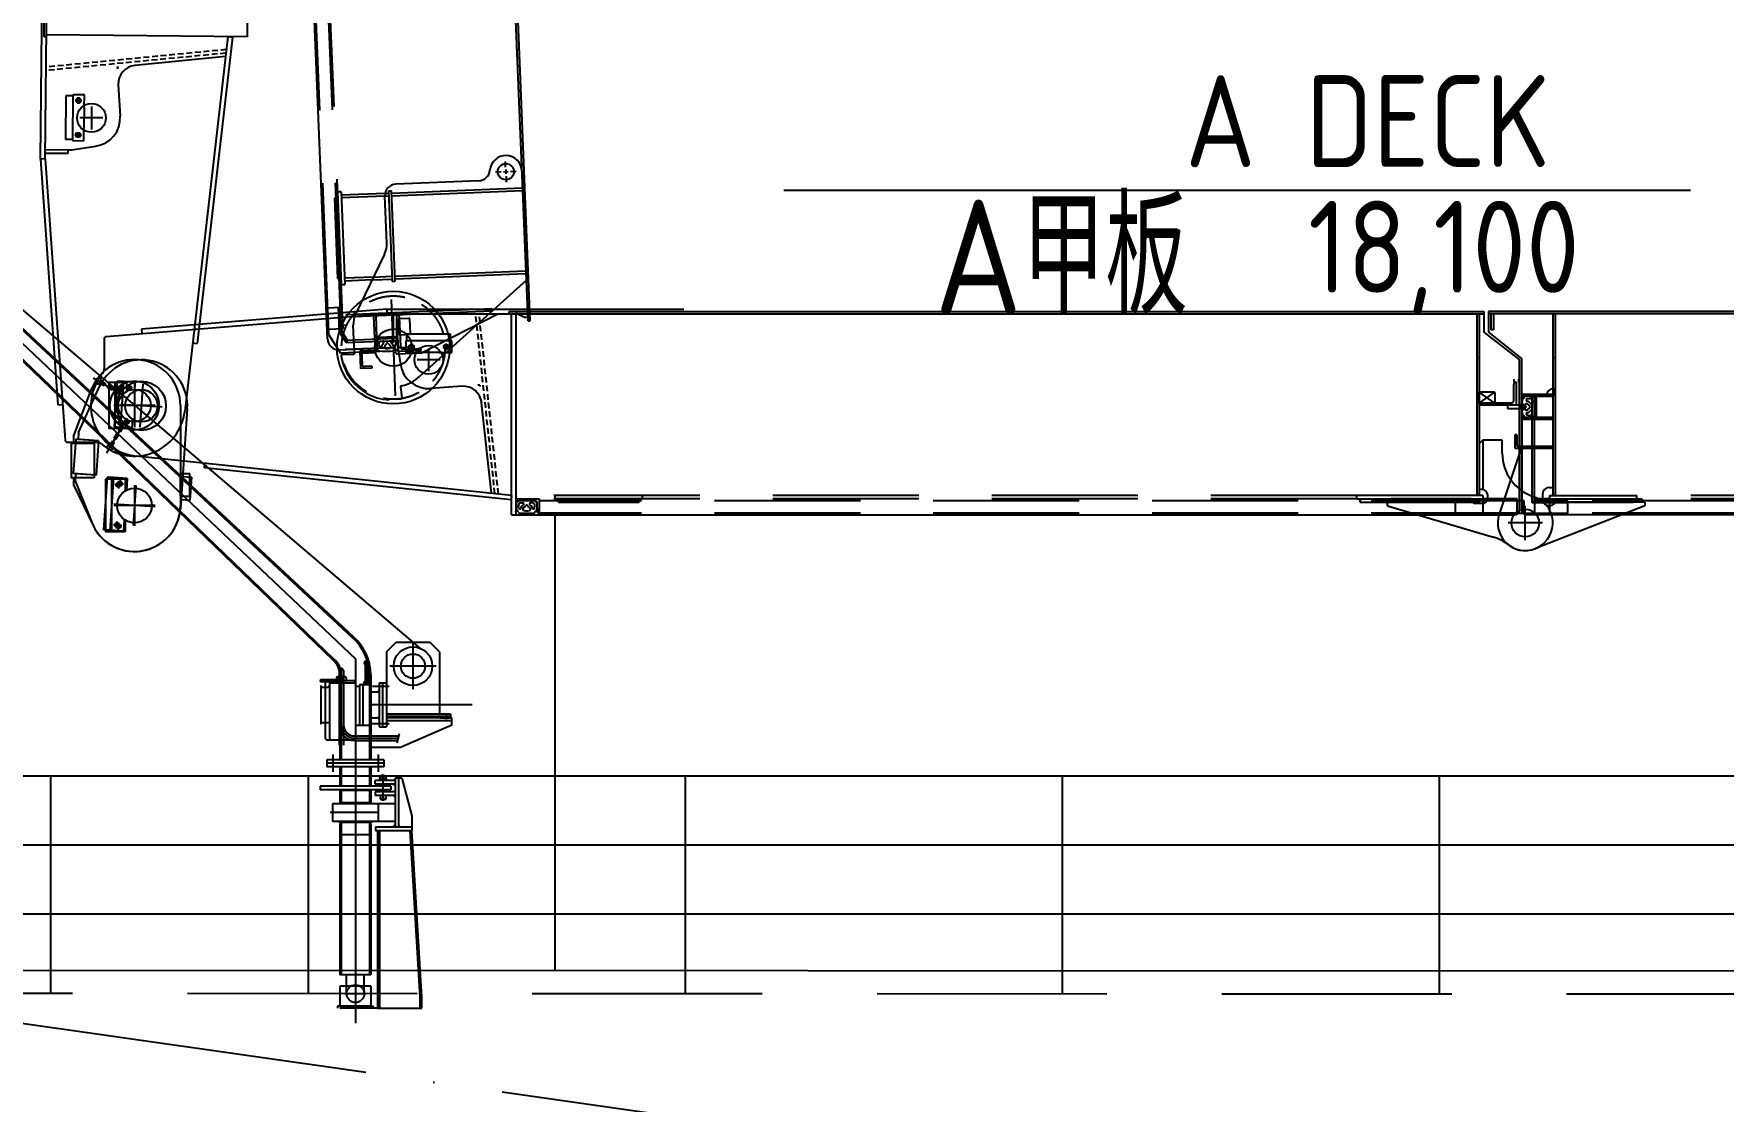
# Model space of a CAD drawing. Header units: millimetres. Extents: x -1838618 to -1600818, y -1770412 to -1553248.
# Drawn here: x -1799172 to -1791823, y -1648711 to -1644065 of the extents above; entities that cross this region are included whole.
import ezdxf

# ---------------------------------------------------------------- set-up
doc = ezdxf.new("R2010")
doc.units = ezdxf.units.MM
doc.header["$LTSCALE"] = 100
for name, pattern in [('$3$CENTER2', [28.575, 19.05, -3.175, 3.175, -3.175]), ('018SV$0$CENTER2', [28.575, 19.05, -3.175, 3.175, -3.175]), ('ACAD_ISO04W100', [30, 24, -3, 0, -3]), ('CENTER2', [28.575, 19.05, -3.175, 3.175, -3.175]), ('DASHED', [0.75, 0.5, -0.25]), ('DASHED2', [0.375, 0.25, -0.125]), ('P2-1 SIDE$0$DASHED2', [9.525, 6.35, -3.175]), ('P2-1 SIDE$0$PHANTOM', [63.5, 31.75, -6.35, 6.35, -6.35, 6.35, -6.35]), ('P2-2 SIDE$0$CENTER2', [28.575, 19.05, -3.175, 3.175, -3.175]), ('P2-2 SIDE$0$DASHED2', [9.525, 6.35, -3.175]), ('P2-2 SIDE$0$PHANTOM', [63.5, 31.75, -6.35, 6.35, -6.35, 6.35, -6.35]), ('P2-3 SIDE$0$DASHED2', [9.525, 6.35, -3.175]), ('P2-3 SIDE$0$PHANTOM', [63.5, 31.75, -6.35, 6.35, -6.35, 6.35, -6.35])]:
    doc.linetypes.add(name, pattern=pattern)
for name, color, linetype in [('$3$K1-CEN', 1, '$3$CENTER2'), ('018SV$0$K1-CEN', 1, '018SV$0$CENTER2'), ('312crane', 5, 'Continuous'), ('bt', 7, 'Continuous'), ('K1-CEN', 1, 'CENTER2'), ('K1-DASH', 2, 'DASHED2'), ('K1-DIM', 1, 'Continuous'), ('P2-1 SIDE$0$HATCH', 42, 'Continuous'), ('P2-1 SIDE$0$K1-COMP_L', 140, 'P2-1 SIDE$0$PHANTOM'), ('P2-1 SIDE$0$K1-DASH', 2, 'P2-1 SIDE$0$DASHED2'), ('P2-1 SIDE$0$K1-DIM', 1, 'Continuous'), ('P2-2 SIDE$0$HATCH', 42, 'Continuous'), ('P2-2 SIDE$0$K1-CEN', 1, 'P2-2 SIDE$0$CENTER2'), ('P2-2 SIDE$0$K1-COMP_L', 140, 'P2-2 SIDE$0$PHANTOM'), ('P2-2 SIDE$0$K1-DASH', 2, 'P2-2 SIDE$0$DASHED2'), ('P2-2 SIDE$0$K1-DIM', 1, 'Continuous'), ('P2-3 SIDE$0$K1-COMP_L', 140, 'P2-3 SIDE$0$PHANTOM'), ('P2-3 SIDE$0$K1-DASH', 2, 'P2-3 SIDE$0$DASHED2'), ('P2-3 SIDE$0$K1-DIM', 1, 'Continuous'), ('P2-3 SIDE$0$POSITION', 1, 'Continuous')]:
    doc.layers.add(name, color=color, linetype=linetype)
doc.styles.get("Standard").update_dxf_attribs({"font": 'gbenor.shx', "width": 0.9, "bigfont": 'gbcbig.shx'})

# ---------------------------------------------------------------- blocks, each defined once
blk = doc.blocks.new('23')
at = {"layer": '312crane', "color": 9}
for p, q in [((-2320.3, 3601.1), (-93.4, 1456.4)), ((-2273.1, 3656.6), (-13.9, 1550)), ((-2266.8, 3658.8), (-10.1, 1554.4)), ((-2244.3, 3665), (-2244.3, 3503.8)), ((282.3, 1503.4), (-2198.1, 3615.5)), ((-2163.7, 3584.4), (-2325, 3584.4)), ((-2321.4, 3594.5), (-97.2, 1452)), ((-2299.8, 3066.2), (-2300, 3584.4)), ((-2244.3, 3584.4), (0, 1457.6)), ((-2218, 3502.6), (-2169.8, 3560.3)), ((-2213.8, 3498.6), (-2165.5, 3556.4)), ((-2305.2, 3265), (-2305.2, 3225.2)), ((-2300, 3243.6), (-2300, -62.4)), ((-2294.5, 3263.9), (-2293.7, 3232.2)), ((-2321.4, 3187.6), (-2242.5, 3187.6)), ((-2305.2, 3225.2), (-2305.2, 3213.5)), ((135.4, 1487.9), (175.9, 1528.4)), ((135.4, 1487.9), (135.4, 1161.6)), ((325.2, 1528.4), (175.9, 1528.4)), ((250.6, 1526.4), (250.6, 1324.8)), ((365.8, 1487.9), (325.2, 1528.4)), ((365.8, 1487.9), (365.8, 1216.3)), ((-71, 1406.4), (-71, 1081.5)), ((-69.4, 1399.2), (-67.2, 1398.4)), ((-61.4, 1418.3), (-61.4, 1081.5)), ((-51.8, 1406.4), (-51.8, 1081.5)), ((0, 1457.6), (0, -62.4)), ((38.4, 1440), (61.4, 1440)), ((42.2, 1434.2), (42.2, 1345.9)), ((49.9, 1451.5), (49.9, 1428.5)), ((49.9, 1431.4), (49.9, 1345.9)), ((57.6, 1434.2), (57.6, 1345.9)), ((351.4, 1425.6), (149.8, 1425.6)), ((-152.3, 1359.4), (-70.1, 1359.4)), ((-151.4, 1367), (-70.1, 1367)), ((-150.7, 1342.1), (-150.7, 1173.1)), ((-150.7, 1334.4), (-120, 1334.4)), ((-131, 1359.4), (-131, 1334.4)), ((-131, 1334.4), (-131, 1111.1)), ((-112.3, 1355.5), (-112.3, 1111.8)), ((-112.3, 1353.6), (1, 1353.6)), ((-104.6, 1363.2), (-77, 1363.2)), ((-82.6, 1374.7), (-82.6, 1368)), ((-45.1, 1379.5), (-77.8, 1379.5)), ((-76.8, 1369.9), (-70.1, 1369.9)), ((-76.8, 1369.9), (-76.8, 1356.5)), ((-76.8, 1356.5), (-70.1, 1356.5)), ((-70.1, 1369.9), (-70.1, 1356.5)), ((-70.1, 1368), (-67.2, 1368)), ((-70.1, 1358.4), (-67.2, 1358.4)), ((-67.2, 1387.2), (-67.2, 1018.4)), ((-55.7, 1369), (-67.2, 1369)), ((-67.2, 1369), (-67.2, 1357.4)), ((-55.7, 1357.4), (-67.2, 1357.4)), ((-61.4, 1387.2), (-61.4, 1353.6)), ((-61.4, 1337.5), (-61.4, 1018.4)), ((-55.7, 1369), (-55.7, 1357.4)), ((-45.8, 1363.2), (-6.7, 1363.2)), ((-40.3, 1374.7), (-40.3, 1368)), ((1, 1355.5), (1, 1111.8)), ((1, 1338.2), (18.2, 1338.2)), ((18.2, 1342.1), (18.2, 1169.3)), ((22.1, 1345.9), (61.4, 1345.9)), ((32.6, 1345.9), (32.6, 1169.3)), ((37.4, 1357.4), (37.4, 1345.9)), ((37.4, 1357.4), (62.4, 1357.4)), ((42.2, 1361.3), (57.6, 1361.3)), ((43.2, 1361.3), (43.2, 1357.4)), ((56.6, 1361.3), (56.6, 1357.4)), ((61.4, 1387.2), (61.4, 1018.4)), ((62.4, 1357.4), (62.4, 1345.9)), ((64.3, 1343), (64.3, 1323.4)), ((67.2, 1387.2), (67.2, 1018.4)), ((74.3, 1339.2), (146.9, 1339.2)), ((103.7, 1353.6), (135.4, 1353.6)), ((103.7, 1353.6), (103.7, 1161.6)), ((118.1, 1353.6), (118.1, 1161.6)), ((135.4, 1353.6), (135.4, 1161.6)), ((365.8, 1324.8), (365.8, 1216.3)), ((508.3, 1257.6), (66.7, 1257.6)), ((73.9, 1313.8), (94.1, 1313.8)), ((-150.7, 1180.8), (-112.3, 1180.8)), ((-131.9, 1180.8), (-131.9, 1115.6)), ((64.3, 1172.2), (64.3, 1191.8)), ((69.9, 1176), (146.9, 1176)), ((73.9, 1201.4), (94.1, 1201.4)), ((300.5, 1216.3), (135.4, 1216.3)), ((413.8, 1206.7), (135.4, 1206.7)), ((420, 1201), (135.4, 1201)), ((180.5, 1201), (135.4, 1201)), ((420, 1187.5), (135.4, 1187.5)), ((404.2, 1216.3), (250.6, 1216.3)), ((370.6, 1201), (404.2, 1201)), ((413.8, 1216.3), (371.5, 1216.3)), ((413.8, 1206.7), (371.5, 1206.7)), ((420, 1201), (371.5, 1201)), ((371.5, 1201), (409, 1201)), ((394.6, 1221.2), (394.6, 1195.3)), ((413.8, 1206.7), (409, 1201)), ((409, 1206.7), (409, 1201)), ((413.8, 1216.3), (413.8, 1206.7)), ((420, 1168.3), (420, 1201)), ((-6.7, 1104.1), (-120.4, 1104.1)), ((-3.8, 1102.5), (182.5, 1102.5)), ((1, 1169.3), (61.4, 1169.3)), ((1, 1121.7), (187.6, 1121.7)), ((1, 1112.1), (185.1, 1112.1)), ((103.7, 1161.6), (135.4, 1161.6)), ((189.9, 1130.5), (179.9, 1092.4)), ((420, 1168.3), (196.3, 1072.3)), ((-98.6, 1040.8), (-98.6, 965.3)), ((196.3, 1072.3), (67.2, 1072.3)), ((98.6, 1040.8), (98.6, 965.3)), ((123.6, 1018.4), (-123.6, 1018.4)), ((-123.6, 1018.4), (-123.6, 1003)), ((-123.6, 1003), (-123.6, 987.7)), ((123.6, 1003), (-123.6, 1003)), ((123.6, 987.7), (-123.6, 987.7)), ((-67.2, 987.7), (-67.2, 903)), ((-61.4, 987.7), (-61.4, 903)), ((61.4, 987.7), (61.4, 903)), ((67.2, 987.7), (67.2, 903)), ((123.6, 1018.4), (123.6, 1003)), ((123.6, 1003), (123.6, 987.7)), ((-153.6, 903), (-153.6, 887.7)), ((153.6, 903), (-153.6, 903)), ((153.6, 887.7), (-153.6, 887.7)), ((-67.2, 887.7), (-67.2, 836.1)), ((-61.4, 887.7), (-61.4, 831.4)), ((61.4, 884.1), (-61.4, 884.1)), ((61.4, 887.7), (61.4, 831.4)), ((67.2, 887.7), (67.2, 836.1)), ((86.4, 912.6), (86.4, 928)), ((172.8, 928), (86.4, 928)), ((172.8, 912.6), (86.4, 912.6)), ((105.6, 936.6), (105.6, 928)), ((134.4, 936.6), (105.6, 936.6)), ((108, 912.6), (108, 903)), ((108, 887.7), (108, 878.1)), ((120, 951.6), (120, 839.7)), ((120, 946.1), (120, 936.8)), ((132, 912.6), (132, 903)), ((132, 887.7), (132, 878.1)), ((134.4, 936.6), (134.4, 928)), ((153.6, 903), (153.6, 887.7)), ((165.6, 928), (172.8, 934.8)), ((172.8, 906.2), (165.8, 912.6)), ((172.8, 884.5), (165.8, 878.1)), ((202.5, 937.6), (172.8, 937.6)), ((188.1, 937.6), (172.8, 937.6)), ((172.8, 937.6), (172.8, 725.7)), ((188.1, 937.6), (188.1, 725.7)), ((202.5, 937.6), (245.7, 773.7)), ((172.8, 826.6), (-99.8, 826.6)), ((-99.8, 826.6), (-99.8, 749.8)), ((-71, 831.4), (-71, 826.6)), ((71, 831.4), (-71, 831.4)), ((-61.4, 836.1), (-67.2, 836.1)), ((67.2, 836.1), (61.4, 836.1)), ((71, 831.4), (71, 826.6)), ((86.4, 878.1), (86.4, 862.7)), ((172.8, 878.1), (86.4, 878.1)), ((172.8, 862.7), (86.4, 862.7)), ((99.8, 826.6), (99.8, 749.8)), ((108, 862.7), (108, 848.3)), ((108, 848.3), (112.8, 843.5)), ((132, 848.3), (108, 848.3)), ((127.2, 843.5), (112.8, 843.5)), ((132, 848.3), (127.2, 843.5)), ((132, 862.7), (132, 848.3)), ((165.6, 862.7), (172.8, 855.9)), ((103.7, 788.2), (-109.6, 788.2)), ((172.8, 749.8), (-99.8, 749.8)), ((-71, 749.8), (-71, 744.9)), ((71, 744.9), (-71, 744.9)), ((-61.4, 740.1), (-67.2, 740.1)), ((-67.2, 740.1), (-67.2, 81.6)), ((-61.4, 744.9), (-61.4, 81.6)), ((61.4, 744.9), (61.4, 81.6)), ((67.2, 740.1), (61.4, 740.1)), ((67.2, 740.1), (67.2, 81.6)), ((71, 749.8), (71, 744.9)), ((172.8, 735.5), (166.3, 725.7)), ((188.1, 735.2), (194.8, 725.7)), ((245.7, 773.7), (245.7, 710.3)), ((61.4, 692.1), (-61.4, 692.1)), ((87.3, 725.7), (87.3, 710.3)), ((87.3, 725.7), (245.7, 725.7)), ((87.3, 710.3), (245.7, 710.3)), ((96.9, 710.3), (96.9, -62.4)), ((104.6, 710.3), (104.6, -62.4)), ((281.3, -14.6), (238.1, 709.9)), ((288.9, -14.4), (245.7, 710.3)), ((-2299.7, 243.8), (-2300, -82.8)), ((-2305.2, 104), (-2305.2, 64.2)), ((-2294.4, 102.9), (-2293.6, 71.3)), ((67.2, 81.6), (-67.2, 81.6)), ((-38.4, 33.6), (-38.4, 81.6)), ((38.4, 33.6), (38.4, 81.6)), ((-2320, 26.7), (-2374.6, 26.7)), ((-2321.3, 26.7), (-2242.4, 26.7)), ((-2305.7, -40.2), (-2305.7, 12.6)), ((-2305.2, 64.2), (-2305.2, 52.5)), ((-2293.8, 12.6), (-2293.8, -40.2)), ((67.2, 33.6), (-67.2, 33.6)), ((-67.2, 33.6), (-67.2, -54.4)), ((46.1, 0), (-46.1, 0)), ((-38.4, 0), (-38.4, 33.6)), ((0, 46.1), (0, -46.1)), ((38.4, 0), (38.4, 33.6)), ((67.2, 33.6), (67.2, -54.4)), ((-2331, -54.9), (-2268.5, -54.9)), ((-2331, -54.9), (-2331, -62.4)), ((-2331, -62.4), (-2268.5, -62.4)), ((-2320.4, -43), (-2320.4, -54.9)), ((-2308.5, -43), (-2308.5, -54.9)), ((-2291, -43), (-2291, -54.9)), ((-2279.1, -43), (-2279.1, -54.9)), ((-2268.5, -54.9), (-2268.5, -62.4)), ((-67.2, -54.4), (-77.2, -54.4)), ((-77.2, -54.4), (-77.2, -62.4)), ((67.2, -54.4), (-67.2, -54.4)), ((67.2, -62.4), (-67.2, -62.4)), ((0, -62.4), (0, -127.5)), ((0, -62.4), (0, -127.5)), ((67.2, -54.4), (77.2, -54.4)), ((96.9, -62.4), (67.2, -62.4)), ((77.2, -54.4), (77.2, -62.4)), ((96.9, -62.4), (288.9, -62.4)), ((281.3, -62.4), (281.3, -14.6)), ((288.9, -62.4), (288.9, -14.4))]:
    blk.add_line(p, q, dxfattribs=at)
for points in [[(-2341.5, 3397.2), (-2258.8, 3397.2), (-2258.8, 3334), (-2341.5, 3334)], [(-2332.7, 3388.5), (-2265.9, 3388.5), (-2265.9, 3341), (-2332.7, 3341)], [(-2308.9, 3290), (-2290.3, 3290), (-2290.3, 3280.7), (-2308.9, 3280.7)], [(-2308.5, 3266), (-2293.4, 3266), (-2293.4, 3256.4), (-2308.5, 3256.4)], [(-2307.9, 3271.1), (-2292.7, 3271.1), (-2292.7, 3265.3), (-2307.9, 3265.3)], [(-2305.6, 3280), (-2294, 3280), (-2294, 3275.1), (-2305.6, 3275.1)], [(-2305.6, 3274.7), (-2294.5, 3274.7), (-2294.5, 3271.1), (-2305.6, 3271.1)], [(-2341.4, 236.3), (-2258.7, 236.3), (-2258.7, 173.1), (-2341.4, 173.1)], [(-2332.6, 227.5), (-2265.8, 227.5), (-2265.8, 180.1), (-2332.6, 180.1)], [(-2308.8, 129.1), (-2290.2, 129.1), (-2290.2, 119.8), (-2308.8, 119.8)], [(-2308.4, 105.1), (-2293.3, 105.1), (-2293.3, 95.4), (-2308.4, 95.4)], [(-2307.8, 110.2), (-2292.6, 110.2), (-2292.6, 104.4), (-2307.8, 104.4)], [(-2305.6, 119.1), (-2293.9, 119.1), (-2293.9, 114.2), (-2305.6, 114.2)], [(-2305.6, 113.7), (-2294.4, 113.7), (-2294.4, 110.2), (-2305.6, 110.2)]]:
    blk.add_lwpolyline(points, close=True, dxfattribs=at)
for centre, radius in [((-2244.3, 3584.4), 55.7), ((-2244.3, 3584.4), 12), ((250.6, 1425.6), 84), ((250.6, 1425.6), 52.8), ((49.9, 1440), 9.6), ((49.9, 1440), 8.64), ((0, 0), 38.4)]:
    blk.add_circle(centre, radius, dxfattribs=at)
for centre, radius, start, end in [((-2244.3, 3584.4), 77.8, 106.78001, 172.51465), ((-2244.3, 3584.4), 67.2, 352.61716, 101.37978), ((-2244.3, 3584.4), 67.2, 179.49383, 272.64979), ((-2300.1, 3187.6), 40, 153.5559, 0), ((-2299.7, 3187.6), 19.6, 180, 269.77358), ((-2299, 3213.5), 6.25, 180, 268.36972), ((-2300.1, 3187.6), 20, 270.81278, 0), ((-2299.7, 3187.6), 19.6, 0, 88.36972), ((-2287.5, 3232.4), 6.25, 181.36585, 254.14554), ((-2300.3, 3187.1), 40.8, 0.69558, 74.14554), ((-152.2, 1387.2), 213.6, 0, 49.64733), ((-152.2, 1387.2), 219.4, 0, 49.64733), ((-152.2, 1387.2), 85, 0, 49.64733), ((-152.2, 1387.2), 90.8, 0, 49.64733), ((-61.4, 1406.4), 9.6, 0, 180), ((-150.2, 1360.8), 2.64, 111.99454, 213.8913), ((-154.4, 1362.1), 3.45, 305.56359, 19.35463), ((-149.9, 1365.2), 2.34, 129.57427, 236.74377), ((-120, 1342.1), 7.68, 270, 0), ((-104.6, 1355.5), 7.68, 90, 180), ((-87.4, 1368), 4.8, 270, 0), ((-77.8, 1374.7), 4.8, 90, 180), ((-61.4, 1363.2), 11.5, 17.10464, 144.31467), ((-45.8, 1368), 4.8, 197.10464, 270), ((-45.1, 1374.7), 4.8, 0, 90), ((-35.5, 1368), 4.8, 180, 270), ((-6.7, 1355.5), 7.68, 0, 90), ((22.1, 1342.1), 3.84, 90, 180), ((61.4, 1343), 2.88, 0, 90), ((73.9, 1323.4), 9.6, 180, 270), ((94.1, 1323.4), 9.6, 270, 0), ((73.9, 1191.8), 9.6, 90, 180), ((94.1, 1191.8), 9.6, 0, 90), ((-120.4, 1115.6), 11.5, 180, 270), ((-104.6, 1111.8), 7.68, 180, 270), ((-3.8, 1169.7), 67.2, 180, 270), ((-3.8, 1169.7), 57.6, 180, 270), ((-3.8, 1169.7), 48, 180, 270), ((-6.7, 1111.8), 7.68, 270, 0), ((61.4, 1172.2), 2.88, 270, 0), ((120, 936.6), 14.4, 0, 180), ((-2300, 26.7), 40, 153.5559, 0), ((-2300, 26.7), 20, 180, 182.7663), ((-2299.7, 26.7), 19.6, 180, 269.77358), ((-2299.7, 12.6), 5.94, 359.91531, 180), ((-2298.9, 52.5), 6.25, 180, 268.36972), ((-2300, 26.7), 20, 270.81278, 0), ((-2299.7, 26.7), 19.6, 0, 88.36972), ((-2287.4, 71.4), 6.25, 181.36585, 254.14554), ((-2300.3, 26.2), 40.8, 0.69558, 74.14554), ((-2299.8, -43), 20.6, 106.69469, 180), ((-2299.8, -43), 8.75, 132.70828, 180), ((-2299.8, -40.2), 5.94, 179.91531, 0), ((-2299.8, -43), 20.6, 0, 73.23269), ((-2299.8, -43), 8.75, 0, 47.24409)]:
    blk.add_arc(centre, radius, start, end, dxfattribs=at)
for points in [[(-2320.6, 3187.1), (-2315.3, 3181.8), (-2330, 3209.2), (-2335.2, 3204)], [(-2320.5, 26.2), (-2315.3, 20.9), (-2329.9, 48.3), (-2335.2, 43)]]:
    blk.add_open_spline(points, degree=3, dxfattribs=at)
blk = doc.blocks.new('A$C76446EFD')
at = {"layer": '$3$K1-CEN', "color": 136}
for p, q in [((-6980, 1976), (-6980, 2126)), ((-6980, 1976), (-6980, 2126)), ((-6905, 2051), (-7055, 2051)), ((-6905, 2051), (-7055, 2051))]:
    blk.add_line(p, q, dxfattribs=at)
at = {"color": 136}
for p, q in [((-11318.2, 2930.2), (-11555.9, 8773.4)), ((-11308.2, 2930.6), (-11545.9, 8773.8)), ((-12538.6, 4167.1), (-12493.9, 8531.9)), ((-12190.8, 2852.7), (-12423.5, 8572.9)), ((-13423.6, 4166.1), (-13380.3, 8405.9)), ((-13439, 3634.7), (-13425.9, 4926.2)), ((-13419, 3636.1), (-13405.4, 4966)), ((-13413.6, 4166), (-13423.6, 4166.1)), ((-12538.6, 4167.1), (-13413.5, 4176)), ((-12623.6, 4168), (-12811.5, 2536.6)), ((-12603.7, 4165.7), (-12757.3, 2832.1)), ((-12623.6, 4168), (-12603.7, 4165.7)), ((-12633.6, 4080.6), (-13028.3, 4042.3)), ((-13104.9, 4034.9), (-13098.7, 4035.5)), ((-13104.9, 4034.9), (-13104.5, 4026.8)), ((-13100.4, 3958), (-13092.4, 3821.3)), ((-13418.6, 3676.1), (-13318.6, 3675)), ((-13318.8, 3660), (-13318.6, 3675)), ((-13318.6, 3675), (-13303.6, 3674.9)), ((-13303.6, 3674.9), (-13198.9, 3690.4)), ((-13419, 3636.1), (-13439, 3634.7)), ((-13439, 3634.7), (-13363.1, 2565.5)), ((-13419, 3636.1), (-13332.3, 2411.9)), ((-13418.8, 3661.1), (-13318.8, 3660)), ((-11532.2, 3540), (-11892.9, 3525.3)), ((-11344.7, 3582.7), (-11325.4, 3108.1)), ((-12145.6, 3465), (-12160.6, 3464.4)), ((-12160.6, 3464.4), (-12146.4, 3114.7)), ((-12131.7, 3492.6), (-12146.7, 3492)), ((-12146.7, 3492), (-12130.3, 3088.3)), ((-12131.7, 3492.6), (-12115.3, 3088.9)), ((-11941.3, 3485.3), (-12131.1, 3477.6)), ((-11940.8, 3473.3), (-12130.6, 3465.6)), ((-11932.5, 3268.5), (-11940.8, 3473.3)), ((-11942.3, 3221), (-12068.3, 2959.8)), ((-12131.4, 3115.3), (-12146.4, 3114.7)), ((-12130.3, 3088.3), (-12115.3, 3088.9)), ((-11990.5, 3121), (-12116.4, 3115.9)), ((-11996.4, 3108.8), (-12115.9, 3103.9)), ((-11325.4, 3108.1), (-11790, 2688.2)), ((-11930, 2961), (-13153.2, 2861.7)), ((-11931.6, 2980.9), (-13000, 2894.1)), ((-11931.6, 2980.9), (-10640, 2981)), ((-11930, 2961), (-11931.6, 2980.9)), ((-11930, 2961), (-10600, 2961)), ((-11905, 2961), (-11905, 2861)), ((-11890, 2961), (-11890, 2861)), ((-11880.1, 2940.4), (-11836.1, 2942.2)), ((-11449.5, 2959.9), (-11777.9, 2791.4)), ((-11449.5, 2959.9), (-11369.6, 2963.1)), ((-11400, 2971), (-7160, 2971)), ((-11400, 2961), (-11400, 2971)), ((-11390, 2086), (-11390, 2961)), ((-11370, 2961), (-7160, 2961)), ((-11370, 2086), (-11370, 2961)), ((-11333.8, 2944.6), (-11369.6, 2963.1)), ((-11318.8, 2945.2), (-11333.8, 2944.6)), ((-7160, 2971), (-7160, 2961)), ((-7160, 2961), (-7160, 2881)), ((-1292, 2971), (-7140, 2971)), ((-7140, 2971), (-7140, 2961)), ((-1292, 2961), (-7140, 2961)), ((-7140, 2961), (-7140, 2881)), ((-13000, 2894.1), (-12998.4, 2874.3)), ((-12073.2, 2791.4), (-12078.1, 2912.3)), ((-11880.4, 2873.3), (-11883, 2937.3)), ((-11877.2, 2870.4), (-11833.3, 2872.2)), ((-11833, 2939.3), (-11830.4, 2875.3)), ((-11318.2, 2930.2), (-11308.2, 2930.6)), ((-7160, 2881), (-7005, 2761)), ((-7140, 2881), (-6995, 2766)), ((-13162.4, 2851.7), (-13161.3, 2722.3)), ((-12777.2, 2834.5), (-12757.3, 2832.1)), ((-12138.8, 2804.7), (-11899, 2814.5)), ((-11905, 2861), (-11890, 2861)), ((-11893.1, 2791.7), (-11893.8, 2809.7)), ((-11890, 2861), (-11890, 2846)), ((-11890, 2846), (-11873.5, 2741.5)), ((-12126.4, 2784.2), (-12078, 2786.2)), ((-11887.9, 2786.9), (-11777.9, 2791.4)), ((-7190, 2771), (-7190, 2171)), ((-7180, 2771), (-7190, 2771)), ((-7180, 2771), (-7180, 2171)), ((-7005, 2106), (-7005, 2761)), ((-6995, 2106), (-6995, 2766)), ((-6860, 2771), (-6860, 2171)), ((-6860, 2771), (-6850, 2771)), ((-6850, 2771), (-6850, 2171)), ((-13141.8, 2662), (-13141.8, 2462)), ((-13115, 2662), (-13141.8, 2662)), ((-13104.7, 2668.5), (-13118.5, 2469)), ((-13115, 2662), (-13115, 2462)), ((-13065.4, 2662), (-13115, 2662)), ((-13077.9, 2666.6), (-13104.7, 2668.5)), ((-13077.9, 2666.6), (-13091.7, 2467.1)), ((-13028.4, 2663.2), (-13077.9, 2666.6)), ((-13065, 2662), (-13065, 2623.2)), ((-13028, 2663.2), (-13030.7, 2624.5)), ((-11604.8, 2645.7), (-11741.4, 2636.3)), ((-11528, 2651), (-11536.1, 2650.4)), ((-11528, 2651), (-11527.3, 2644.8)), ((-13295, 2427), (-13217, 2632.9)), ((-13273.7, 2444.6), (-13181.7, 2644.6)), ((-11872.2, 2590.4), (-11922.6, 2588.4)), ((-11872.2, 2643), (-11867.4, 2595.9)), ((-11477.5, 2180.2), (-11519.8, 2574.4)), ((-7183, 2618), (-7183, 2574)), ((-7116, 2621), (-7180, 2621)), ((-7113, 2618), (-7113, 2574)), ((-6887, 2606), (-6857, 2606)), ((-6857, 2636), (-6857, 2606)), ((-13363.1, 2565.5), (-13343.2, 2566.8)), ((-13065, 2500.8), (-13065, 2462)), ((-13039.1, 2502.4), (-13041.8, 2463.7)), ((-12800.5, 2547.2), (-12830.5, 2113.2)), ((-12830, 2562), (-12830, 2127)), ((-7116, 2571), (-7180, 2571)), ((-13295, 2427), (-13295, 2397)), ((-13273.7, 2444.6), (-13275.7, 2414.7)), ((-13115, 2462), (-13141.8, 2462)), ((-13091.7, 2467.1), (-13118.5, 2469)), ((-13065.4, 2462), (-13115, 2462)), ((-13042.2, 2463.7), (-13091.7, 2467.1)), ((-13322.3, 2402.6), (-13192.9, 2402.4)), ((-13305, 2397), (-13305, 2247)), ((-13205, 2397), (-13305, 2397)), ((-13285.7, 2415.4), (-13296.1, 2265.7)), ((-13205, 2397), (-13295, 2397)), ((-13186, 2408.5), (-13285.7, 2415.4)), ((-13186, 2408.5), (-13275.7, 2414.7)), ((-13205, 2397), (-13205, 2247)), ((-13186, 2408.5), (-13196.3, 2258.8)), ((-7165, 2411), (-7180, 2396)), ((-7180, 2396), (-7180, 2196)), ((-7080, 2411), (-7165, 2411)), ((-7165, 2411), (-7165, 2196)), ((-6998, 2376), (-7093.8, 2089)), ((-7080, 2355), (-7080, 2411)), ((-6998.7, 2384), (-6860, 2384)), ((-6860, 2376), (-6998, 2376)), ((-6860, 2376), (-6860, 2206)), ((-11390, 2171), (-13023.2, 2342.2)), ((-12725, 2311), (-12727.1, 2291.1)), ((-11392.1, 2151.1), (-12727.1, 2291.1)), ((-13205, 2247), (-13305, 2247)), ((-13196.3, 2258.8), (-13296.1, 2265.7)), ((-13295, 2247), (-13295, 2217)), ((-13205, 2247), (-13295, 2247)), ((-13295, 2217), (-13210.3, 2040.5)), ((-13286.1, 2265), (-13288.2, 2235.1)), ((-13288.2, 2235.1), (-13215.9, 2053.2)), ((-13196.3, 2258.8), (-13286.1, 2265)), ((-13148.6, 2250.5), (-13164.5, 2021.1)), ((-13130, 2242), (-13156.8, 2242)), ((-13156.8, 2242), (-13156.8, 2012)), ((-13121.8, 2248.7), (-13148.6, 2250.5)), ((-13121.8, 2248.7), (-13137.7, 2019.2)), ((-13121.8, 2248.7), (-13137.7, 2019.2)), ((-13070, 2242), (-13130, 2242)), ((-13130, 2242), (-13130, 2012)), ((-13130, 2242), (-13130, 2012)), ((-13062, 2244.5), (-13121.8, 2248.7)), ((-13070, 2242), (-13070, 2191.1)), ((-13062, 2244.5), (-13065.5, 2193.7)), ((-12830, 2267), (-12790, 2267)), ((-12830, 2167), (-12830, 2267)), ((-12827.7, 2153.1), (-12820.8, 2252.9)), ((-12820.8, 2252.9), (-12780.9, 2250.2)), ((-12790, 2167), (-12790, 2267)), ((-12787.8, 2150.4), (-12780.9, 2250.2)), ((-6875, 2206), (-6860, 2206)), ((-12830, 2167), (-12790, 2167)), ((-12827.7, 2153.1), (-12787.8, 2150.4)), ((-11390, 2171), (-11392.1, 2151.1)), ((-11370, 2156), (-11270, 2156)), ((-11289, 2148), (-11359.4, 2148)), ((-11278, 2103.6), (-11278, 2137)), ((-11270, 2156), (-11270, 2093)), ((-10820, 2171), (-11200, 2171)), ((-11200, 2156), (-11200, 2171)), ((-11200, 2156), (-10820, 2156)), ((-11185, 2141), (-11185, 2156)), ((-11185, 2156), (-11185, 2141)), ((-11185, 2141), (-10835, 2141)), ((-10835, 2141), (-10835, 2156)), ((-10835, 2156), (-10835, 2141)), ((-10820, 2156), (-10820, 2171)), ((-7165, 2171), (-7713, 2171)), ((-7713, 2156), (-7713, 2171)), ((-7713, 2156), (-7165, 2156)), ((-7698, 2141), (-7698, 2156)), ((-7698, 2156), (-7698, 2141)), ((-7698, 2141), (-7180, 2141)), ((-7580, 2141), (-7565, 2156)), ((-7580, 2126), (-7580, 2141)), ((-7580, 2141), (-7208.2, 2141)), ((-7215, 2156), (-7565, 2156)), ((-7165, 2136), (-7195, 2136)), ((-7165, 2196), (-7180, 2196)), ((-7180, 2156), (-7180, 2141)), ((-7165, 2171), (-7165, 2156)), ((-7165, 2156), (-7165, 2086)), ((-7145, 2176), (-7145, 2156)), ((-6875, 2156), (-6940, 2156)), ((-6940, 2156), (-6940, 2093)), ((-6905, 2176), (-6905, 2156)), ((-6875, 2171), (-6875, 2156)), ((-6875, 2171), (-6495, 2171)), ((-6875, 2168), (-6875, 2156)), ((-6875, 2156), (-6495, 2156)), ((-6875, 2156), (-6875, 2086)), ((-6860, 2156), (-6860, 2141)), ((-6860, 2141), (-6510, 2141)), ((-6460, 2141), (-6849, 2141)), ((-6845, 2156), (-6475, 2156)), ((-6510, 2156), (-6510, 2141)), ((-6495, 2156), (-6495, 2171)), ((-6460, 2141), (-6475, 2156)), ((-6460, 2141), (-6460, 2126)), ((-13074.3, 2065.9), (-13077.8, 2015.1)), ((-13070, 2063), (-13070, 2012)), ((-11390, 2086), (-7025, 2086)), ((-7580, 2126), (-7118.5, 1989.3)), ((-1250, 2086), (-6975, 2086)), ((-6460, 2126), (-6936.2, 1939.3)), ((-13137.7, 2019.2), (-13164.5, 2021.1)), ((-13130, 2012), (-13156.8, 2012)), ((-13077.8, 2015.1), (-13137.7, 2019.2)), ((-13070, 2012), (-13130, 2012))]:
    blk.add_line(p, q, dxfattribs=at)
for centre, radius in [((-13217.2, 3814), 62.5), ((-11414.7, 3579.8), 35), ((-11414.7, 3579.8), 35), ((-11904, 2814.3), 245), ((-11904, 2814.3), 81), ((-11750, 2761), 62.5), ((-13030, 2562), 107), ((-13000, 2561), 107), ((-13089.9, 2637), 10), ((-13054.5, 2639.9), 10), ((-13030, 2562), 70.5), ((-13000, 2561), 70.5), ((-13065, 2490.3), 10), ((-13090, 2487), 10), ((-13100, 2217), 10), ((-13093.6, 2221.6), 10), ((-13030, 2127), 75.5), ((-13030, 2127), 75.5), ((-6980, 2051), 60), ((-6980, 2051), 60), ((-13106, 2042.1), 10), ((-13100, 2037), 10)]:
    blk.add_circle(centre, radius, dxfattribs=at)
for centre, radius, start, end in [((-13020.6, 3962.7), 80, 95.54095, 183.35592), ((-13217.2, 3814), 125, 278.40319, 3.35592), ((-11414.7, 3579.8), 70, 2.3296, 175.14885), ((-11534.3, 3590), 50, 272.3296, 355.14885), ((-11890.8, 3475.4), 50, 92.3296, 182.3296), ((-12032.4, 3264.5), 100, 334.25712, 2.3296), ((-11978.2, 2916.4), 100, 154.25712, 182.3296), ((-11880, 2937.4), 3, 92.3296, 182.3296), ((-11836, 2939.2), 3, 2.3296, 92.3296), ((-11877.4, 2873.4), 3, 182.3296, 272.3296), ((-11833.4, 2875.2), 3, 272.3296, 2.3296), ((-13152.4, 2851.7), 10, 94.64046, 180.51562), ((-12140.8, 2854.7), 50, 182.3296, 272.3296), ((-11898.8, 2809.5), 5, 2.3296, 92.3296), ((-13030, 2562), 200, 0, 159.2548), ((-13000, 2561), 200, 356.04543, 155.30023), ((-13191.3, 2722), 30, 319.90712, 0.51562), ((-12126.2, 2779.2), 5, 92.3296, 188.96527), ((-11904, 2814.3), 230, 188.96527, 251.96547), ((-12078.2, 2791.2), 5, 272.3296, 2.3296), ((-11888.1, 2791.9), 5, 182.3296, 272.3296), ((-11750, 2761), 125, 188.98887, 273.9416), ((-13000, 2561), 220, 139.90712, 263.95491), ((-11867.2, 2643.2), 5, 102.12403, 185.85726), ((-11904, 2814.3), 170, 282.12403, 312.10872), ((-11599.3, 2565.9), 80, 6.12662, 93.9416), ((-11928.7, 2738.2), 150, 251.96547, 272.3296), ((-11872.4, 2595.4), 5, 272.3296, 5.85726), ((-7180, 2618), 3, 90, 180), ((-7180, 2574), 3, 180, 270), ((-7116, 2618), 3, 0, 90), ((-7116, 2574), 3, 270, 0), ((-6857, 2606), 30, 90, 180), ((-13030, 2562), 220, 229.32144, 353.36923), ((-13322.3, 2412.6), 10, 184.05478, 269.92994), ((-13193, 2372.4), 30, 49.32144, 89.92994), ((-6880, 2355), 200, 180, 251.79004), ((-6875, 2176), 30, 90, 180), ((-11359.4, 2159), 11, 195.82662, 270), ((-11289, 2137), 11, 0, 90), ((-7195, 2156), 20, 180, 270), ((-7165, 2176), 20, 0, 90), ((-7165, 2156), 20, 270, 0), ((-6980, 2051), 120, 232.38499, 71.79004), ((-6875, 2156), 30, 180, 0), ((-13030, 2127), 200, 201.67409, 356.04543), ((-13030, 2127), 200, 205.62866, 0), ((-11267, 2103.6), 11, 180, 254.17338), ((-6980, 2051), 120, 161.53671, 291.41045), ((-7025, 2106), 20, 270, 0), ((-6975, 2106), 20, 180, 270), ((-7175.3, 1797.5), 200, 52.38499, 73.49795)]:
    blk.add_arc(centre, radius, start, end, dxfattribs=at)
at = {"layer": '018SV$0$K1-CEN', "color": 136, "ltscale": 0.1}
for p, q in [((-13075.9, 2604.5), (-13207.9, 2680.7)), ((-13074.3, 2486.6), (-13151.8, 2355.4))]:
    blk.add_line(p, q, dxfattribs=at)
at = {"layer": 'K1-CEN', "color": 136}
for p, q in [((-13090, 2621.7), (-13090, 2652.4)), ((-13055.7, 2624.7), (-13053.6, 2655.3)), ((-13074.7, 2637), (-13105.3, 2637)), ((-13039.4, 2638.9), (-13070, 2641)), ((-13090, 2471.7), (-13090, 2502.4)), ((-13066.1, 2475), (-13064, 2505.6)), ((-13074.7, 2487), (-13105.3, 2487)), ((-13049.7, 2489.3), (-13080.3, 2491.4)), ((-13084.7, 2217), (-13115.3, 2217)), ((-13078.3, 2220.6), (-13108.9, 2222.7)), ((-13100, 2232.4), (-13100, 2201.7)), ((-13092.6, 2237), (-13094.7, 2206.3)), ((-13090.7, 2041), (-13121.3, 2043.1)), ((-13084.7, 2037), (-13115.3, 2037)), ((-13107.1, 2026.8), (-13105, 2057.4)), ((-13100, 2021.7), (-13100, 2052.4))]:
    blk.add_line(p, q, dxfattribs=at)
at = {"layer": 'K1-CEN', "color": 136, "ltscale": 0.25}
for p, q in [((-13030, 2655.9), (-13030, 2468.2)), ((-12993.5, 2654.6), (-13006.5, 2467.4)), ((-12939.8, 2562), (-13120.2, 2562)), ((-12910, 2554.8), (-13090, 2567.2)), ((-13023.9, 2214.8), (-13036.1, 2039.3)), ((-13030, 2215), (-13030, 2039.1)), ((-12940, 2120.8), (-13120, 2133.3)), ((-12939.8, 2127), (-13120.2, 2127))]:
    blk.add_line(p, q, dxfattribs=at)
at = {"layer": 'K1-DASH', "color": 136}
for p, q in [((-12631.9, 4095.8), (-13415.1, 4019.9)), ((-12630.1, 4111.1), (-13415, 4034.9)), ((-11462.2, 2178.6), (-11546.2, 2961)), ((-11446.9, 2177), (-11531.1, 2961)), ((-13186.3, 2653.8), (-13196.6, 2659.8)), ((-13186.3, 2653.8), (-13174.1, 2675.7)), ((-13174.1, 2675.7), (-13184.1, 2681.4)), ((-13095, 2610.3), (-13182.4, 2660.8)), ((-13090.5, 2618.1), (-13178, 2668.7)), ((-13088, 2472.1), (-13139.5, 2385.1)), ((-13080.3, 2467.6), (-13131.7, 2380.6)), ((-13146.4, 2389.1), (-13152.3, 2379.2)), ((-13124.7, 2376.7), (-13146.4, 2389.1)), ((-13124.7, 2376.7), (-13130.8, 2366.5))]:
    blk.add_line(p, q, dxfattribs=at)
at = {"layer": 'K1-DIM', "color": 136}
for p, q in [((-11360, 2148), (-11370, 2138)), ((-11370, 2138), (-11370, 2114)), ((-11288, 2148), (-11360, 2148)), ((-11351, 2138), (-11341, 2138)), ((-11298, 2138), (-11307, 2138)), ((-11278, 2138), (-11288, 2148)), ((-11278, 2114), (-11278, 2138)), ((-11370, 2114), (-11373.2, 2098)), ((-11372.2, 2098), (-11373.2, 2098)), ((-11368.4, 2100.7), (-11367.4, 2103.8)), ((-11360.5, 2097.5), (-11362.6, 2103.8)), ((-11357.9, 2116.1), (-11359.8, 2126.1)), ((-11290.1, 2116.1), (-11288.2, 2126.1)), ((-11287.5, 2097.5), (-11285.4, 2103.8)), ((-11279.6, 2100.7), (-11280.6, 2103.8)), ((-11278, 2114), (-11273.8, 2098)), ((-11275.8, 2098), (-11273.8, 2098))]:
    blk.add_line(p, q, dxfattribs=at)
for centre, radius, start, end in [((-11350.8, 2128.6), 9.36, 91.15644, 195.5701), ((-11341, 2133), 5, 293.6401, 90), ((-11307, 2133), 5, 90, 246.3599), ((-11298, 2128), 10, 349.24505, 90), ((-11372.2, 2102), 4, 270, 341.3123), ((-11365, 2103), 2.5, 18.6877, 161.3123), ((-11357.7, 2098.4), 3, 198.6877, 261.93517), ((-11324, 2329), 236, 261.6993, 278.3007), ((-11353.5, 2116.4), 4.42, 184.59851, 354.20679), ((-11332, 2112.4), 17.5, 113.6401, 168.17219), ((-11334, 2112), 7, 111.68989, 260.07181), ((-11342.1, 2132.4), 15, 291.68989, 335.03165), ((-11324, 2169.1), 65, 260.07181, 279.92819), ((-11324, 2124), 5, 24.96835, 155.03165), ((-11305.9, 2132.4), 15, 204.96835, 248.31011), ((-11314, 2112), 7, 279.92819, 68.31011), ((-11316, 2112.4), 17.5, 11.82781, 66.3599), ((-11294.5, 2116.4), 4.42, 185.79321, 355.40149), ((-11290.3, 2098.4), 3, 278.06483, 341.3123), ((-11283, 2103), 2.5, 18.6877, 161.3123), ((-11275.8, 2102), 4, 198.6877, 270)]:
    blk.add_arc(centre, radius, start, end, dxfattribs=at)
at = {"layer": 'P2-1 SIDE$0$HATCH', "color": 136}
for points in [[(-11185, 2148.9), (-11185, 2156), (-11192.1, 2156)], [(-10835, 2148.9), (-10835, 2156), (-10827.9, 2156)], [(-7698, 2148.9), (-7698, 2156), (-7705.1, 2156)]]:
    blk.add_solid(points, dxfattribs=at)
at = {"layer": 'P2-1 SIDE$0$K1-COMP_L', "color": 136}
for p, q in [((-6988, 2564), (-7056, 2564)), ((-7056, 2548), (-7056, 2564)), ((-6988, 2548), (-7056, 2548)), ((-6996, 2548), (-6996, 2564))]:
    blk.add_line(p, q, dxfattribs=at)
for start, end in [(90, 270), (270, 90)]:
    blk.add_arc((-6988, 2556), 8, start, end, dxfattribs=at)
at = {"layer": 'P2-1 SIDE$0$K1-DASH', "color": 136}
for p, q in [((-13328.2, 3910.2), (-13330.2, 3720.2)), ((-13298.2, 3909.8), (-13328.2, 3910.2)), ((-13298.2, 3914.8), (-13300.2, 3714.9)), ((-13248.2, 3914.3), (-13298.2, 3914.8)), ((-13279.1, 3899.7), (-13285, 3889.7)), ((-13267.6, 3899.5), (-13279.1, 3899.7)), ((-13273.3, 3899.6), (-13273.5, 3879.6)), ((-13261.9, 3889.5), (-13267.6, 3899.5)), ((-13248.8, 3859.1), (-13248.2, 3914.3)), ((-13285, 3889.7), (-13279.3, 3879.7)), ((-13283.4, 3889.7), (-13263.4, 3889.5)), ((-13279.3, 3879.7), (-13267.8, 3879.5)), ((-13268.4, 3889.5), (-13278.4, 3889.6)), ((-13273.4, 3894.6), (-13273.5, 3884.6)), ((-13267.8, 3879.5), (-13261.9, 3889.5)), ((-13248.8, 3859.1), (-13249.7, 3769.6)), ((-13286.5, 3739.7), (-13280.6, 3749.7)), ((-13280.6, 3749.7), (-13269.1, 3749.5)), ((-13274.9, 3749.6), (-13275.1, 3729.6)), ((-13269.1, 3749.5), (-13263.4, 3739.5)), ((-13250.2, 3714.3), (-13249.7, 3769.6)), ((-13300.2, 3719.9), (-13330.2, 3720.2)), ((-13300.2, 3714.9), (-13250.2, 3714.3)), ((-13280.9, 3729.7), (-13286.5, 3739.7)), ((-13285, 3739.7), (-13265, 3739.5)), ((-13269.3, 3729.5), (-13280.9, 3729.7)), ((-13270, 3739.6), (-13280, 3739.7)), ((-13274.9, 3744.6), (-13275, 3734.6)), ((-13263.4, 3739.5), (-13269.3, 3729.5)), ((-7190, 2961), (-7190, 2171)), ((-7180, 2961), (-7180, 2171)), ((-11655, 2873), (-11845, 2873)), ((-11845, 2843), (-11845, 2873)), ((-11655, 2843), (-11655, 2873)), ((-11650, 2843), (-11850, 2843)), ((-11850, 2843), (-11850, 2793)), ((-11850, 2793), (-11794.7, 2793)), ((-11835, 2823.8), (-11825, 2829.5)), ((-11835, 2812.2), (-11835, 2823.8)), ((-11815, 2818), (-11835, 2818)), ((-11825, 2806.5), (-11835, 2812.2)), ((-11820, 2818), (-11830, 2818)), ((-11825, 2829.5), (-11815, 2823.8)), ((-11825, 2828), (-11825, 2808)), ((-11825, 2813), (-11825, 2823)), ((-11815, 2812.2), (-11825, 2806.5)), ((-11815, 2823.8), (-11815, 2812.2)), ((-11705.3, 2793), (-11794.7, 2793)), ((-11705.3, 2793), (-11650, 2793)), ((-11675, 2829.5), (-11685, 2823.8)), ((-11685, 2823.8), (-11685, 2812.2)), ((-11665, 2818), (-11685, 2818)), ((-11685, 2812.2), (-11675, 2806.5)), ((-11670, 2818), (-11680, 2818)), ((-11665, 2823.8), (-11675, 2829.5)), ((-11675, 2828), (-11675, 2808)), ((-11675, 2813), (-11675, 2823)), ((-11675, 2806.5), (-11665, 2812.2)), ((-11665, 2812.2), (-11665, 2823.8)), ((-11650, 2793), (-11650, 2843)), ((-7030, 2584), (-7030, 2654)), ((-7020, 2664), (-7020, 2564)), ((-7170, 2574), (-7040, 2574)), ((-7020, 2564), (-7180, 2564)), ((-7020, 2564), (-7174, 2564)), ((-7713, 2171), (-11370, 2171)), ((-7713, 2156), (-11370, 2156)), ((-7015, 2148), (-11270, 2148)), ((-7015, 2156), (-7165, 2156)), ((-7015, 2093), (-7015, 2156)), ((-7015, 2093), (-11270, 2093))]:
    blk.add_line(p, q, dxfattribs=at)
for centre in [(-13273.4, 3889.6), (-13273.4, 3889.6), (-13273.4, 3889.6), (-13275, 3739.6), (-13275, 3739.6), (-13275, 3739.6), (-11825, 2818), (-11825, 2818), (-11825, 2818), (-11675, 2818), (-11675, 2818), (-11675, 2818)]:
    blk.add_circle(centre, 10, dxfattribs=at)
for centre, start, end in [((-7020, 2654), 90, 180), ((-7170, 2564), 90, 180), ((-7040, 2584), 270, 0)]:
    blk.add_arc(centre, 10, start, end, dxfattribs=at)
at = {"layer": 'P2-1 SIDE$0$K1-DIM', "color": 136}
for p, q in [((-13216.7, 3864), (-13217.7, 3764)), ((-13167.2, 3813.5), (-13267.2, 3814.5)), ((-11750, 2711), (-11750, 2811)), ((-11700, 2761), (-11800, 2761)), ((-7114.2, 2620.4), (-7182.1, 2571.8)), ((-7181.9, 2620.3), (-7113.8, 2571.9)), ((-6973, 2556), (-7003, 2556)), ((-6988, 2541), (-6988, 2571)), ((-6985.5, 2148), (-7285.5, 2148)), ((-7285.5, 2148), (-7285.5, 2093)), ((-6985.5, 2093), (-6985.5, 2148)), ((-7285.5, 2093), (-6985.5, 2093)), ((-6980, 2001), (-6980, 2101)), ((-6930, 2051), (-7030, 2051))]:
    blk.add_line(p, q, dxfattribs=at)
blk.add_circle((-6980, 2051), 60, dxfattribs=at)
at = {"layer": 'P2-2 SIDE$0$HATCH', "color": 136}
for points in [[(-12152.7, 3464.7), (-12145.6, 3465), (-12145.9, 3472.1)], [(-12138.5, 3115), (-12131.4, 3115.3), (-12131.1, 3108.2)], [(-6860, 2148.9), (-6860, 2156), (-6867.1, 2156)], [(-6510, 2148.9), (-6510, 2156), (-6502.9, 2156)]]:
    blk.add_solid(points, dxfattribs=at)
at = {"layer": 'P2-2 SIDE$0$K1-CEN', "color": 136}
for p, q in [((-11415.5, 3599.8), (-11416.5, 3624.8)), ((-11434.7, 3579), (-11459.7, 3578)), ((-11424.7, 3579.4), (-11404.7, 3580.2)), ((-11415.1, 3589.8), (-11414.3, 3569.8)), ((-11413.9, 3559.8), (-11412.9, 3534.9)), ((-11394.7, 3580.6), (-11369.7, 3581.7)), ((-11904.8, 2834.3), (-11907.6, 2904.2)), ((-11924, 2813.5), (-11993.9, 2810.6)), ((-11914, 2813.9), (-11894, 2814.7)), ((-11904.4, 2824.3), (-11903.6, 2804.3)), ((-11903.2, 2794.3), (-11900.3, 2724.4)), ((-11884, 2815.1), (-11814.1, 2818))]:
    blk.add_line(p, q, dxfattribs=at)
at = {"layer": 'P2-2 SIDE$0$K1-COMP_L', "color": 136}
for p, q in [((-6860, 2610), (-6995, 2610)), ((-6995, 2610), (-6995, 2602)), ((-6860, 2602), (-6995, 2602)), ((-6940, 2602), (-6940, 2510)), ((-6932, 2602), (-6932, 2510)), ((-6860, 2510), (-6995, 2510)), ((-6995, 2510), (-6995, 2502)), ((-6860, 2502), (-6995, 2502)), ((-7025, 2434), (-7025, 2376)), ((-7017, 2434), (-7025, 2434)), ((-7017, 2434), (-7017, 2389)), ((-7017, 2434), (-7017, 2389)), ((-7025, 2376), (-6860, 2376)), ((-6860, 2384), (-7012, 2384))]:
    blk.add_line(p, q, dxfattribs=at)
blk.add_arc((-7012, 2389), 5, 180, 270, dxfattribs=at)
at = {"layer": 'P2-2 SIDE$0$K1-DASH', "color": 136}
for p, q in [((-12185.5, 2894.9), (-12415.1, 8538.3)), ((-12130.5, 2897.2), (-12360.1, 8540.5)), ((-12123.2, 2912.5), (-12191.2, 4584.1)), ((-11941.3, 3485.3), (-11923.3, 3486.1)), ((-11940.8, 3473.3), (-11922.8, 3474.1)), ((-11923.7, 3496.1), (-11911.7, 3496.6)), ((-11907.7, 3102.4), (-11923.7, 3496.1)), ((-11895.7, 3102.9), (-11911.7, 3496.6)), ((-11911.3, 3486.6), (-11341.8, 3509.7)), ((-11910.8, 3474.6), (-11341.3, 3497.7)), ((-11996.4, 3108.8), (-11908.1, 3112.4)), ((-11990.5, 3121), (-11908.6, 3124.4)), ((-11907.7, 3102.4), (-11895.7, 3102.9)), ((-11896.6, 3124.9), (-11327.1, 3148)), ((-11896.1, 3112.9), (-11326.6, 3136)), ((-12110, 2958), (-11320.6, 2990.2)), ((-12109.6, 2948.1), (-11320.2, 2980.2)), ((-7130, 2961), (-7130, 2891)), ((-7118, 2961), (-7118, 2891)), ((-6860, 2961), (-6860, 2171)), ((-6850, 2961), (-6850, 2171)), ((-7118, 2891), (-7130, 2891)), ((-1292, 2148), (-6940, 2148)), ((-3720, 2171), (-6495, 2171)), ((-3720, 2156), (-6495, 2156)), ((-1292, 2093), (-6940, 2093))]:
    blk.add_line(p, q, dxfattribs=at)
at = {"layer": 'P2-2 SIDE$0$K1-DASH', "color": 136, "ltscale": 0.25}
blk.add_circle((-11904, 2814.3), 225, dxfattribs=at)
at = {"layer": 'P2-2 SIDE$0$K1-DIM', "color": 136}
for p, q in [((-6990.5, 2593.5), (-6984.2, 2595.6)), ((-6974, 2603), (-6990, 2606.2)), ((-6990, 2605.2), (-6990, 2606.2)), ((-6987.3, 2601.4), (-6984.2, 2600.4)), ((-6974, 2603), (-6950, 2603)), ((-6971.9, 2590.9), (-6961.9, 2592.8)), ((-6950, 2138), (-6950, 2603)), ((-6950, 2603), (-6940, 2593)), ((-6950, 2583), (-6950, 2576)), ((-6940, 2148), (-6940, 2593)), ((-6940, 2593), (-6940, 2519)), ((-6995, 2556), (-6995, 2093)), ((-6990.5, 2518.5), (-6984.2, 2516.4)), ((-6974, 2509), (-6990, 2505.8)), ((-6990, 2506.8), (-6990, 2505.8)), ((-6987.3, 2510.6), (-6984.2, 2511.6)), ((-6950, 2509), (-6974, 2509)), ((-6971.9, 2521.1), (-6961.9, 2519.2)), ((-6970.4, 2568.3), (-6960.7, 2559.8)), ((-6970.4, 2543.7), (-6960.7, 2552.2)), ((-6950, 2529), (-6950, 2536)), ((-6940, 2519), (-6950, 2509)), ((-6950, 2138), (-6940, 2148)), ((-6795, 2138), (-6950, 2138)), ((-6795, 2148), (-6940, 2148)), ((-6795, 2093), (-6795, 2148)), ((-6995, 2093), (-6795, 2093)), ((-6980, 2001), (-6980, 2101)), ((-6930, 2051), (-7030, 2051))]:
    blk.add_line(p, q, dxfattribs=at)
for centre, radius, start, end in [((-6745, 2556), 250, 171.93517, 180), ((-6989.6, 2590.7), 3, 108.6877, 171.93517), ((-6986, 2605.2), 4, 180, 251.3123), ((-6985, 2598), 2.5, 288.6877, 71.3123), ((-6971, 2586), 5, 100.75495, 260.16482), ((-6975.3, 2561.4), 20, 35.82441, 80.16482), ((-6960, 2583), 10, 0, 100.75495), ((-6955, 2576), 5, 215.82441, 0), ((-6745, 2556), 250, 180, 188.06483), ((-6989.6, 2521.3), 3, 188.06483, 251.3123), ((-6986, 2506.8), 4, 108.6877, 180), ((-6985, 2514), 2.5, 288.6877, 71.3123), ((-6917.4, 2556), 65, 173.06809, 186.93191), ((-6975, 2563), 7, 48.7052, 173.06809), ((-6975, 2549), 7, 186.93191, 311.2948), ((-6971, 2526), 5, 99.83518, 259.24505), ((-6975.3, 2550.6), 20, 279.83518, 324.17559), ((-6960, 2529), 10, 259.24505, 0), ((-6964, 2556), 5, 311.2948, 48.7052), ((-6955, 2536), 5, 0, 144.17559)]:
    blk.add_arc(centre, radius, start, end, dxfattribs=at)
at = {"layer": 'P2-3 SIDE$0$K1-COMP_L', "color": 136}
for p, q in [((-11982.1, 2791.1), (-11988.7, 2953)), ((-11980.7, 2953.3), (-11976.9, 2859.4)), ((-11882.3, 2797.2), (-11888.8, 2957)), ((-11878.4, 2947.5), (-11873.1, 2817.6)), ((-11982.5, 2801.1), (-12050.5, 2798.3)), ((-12050.5, 2798.3), (-12047.4, 2723.4)), ((-12042.5, 2798.7), (-12040.1, 2741.7)), ((-11984.9, 2859.1), (-11884.9, 2863.1)), ((-11976.1, 2841.4), (-11974.6, 2804.4)), ((-11892.6, 2854.8), (-11966.6, 2851.8)), ((-11782.3, 2801.2), (-11882.3, 2797.2)), ((-11862.7, 2808), (-11792.7, 2810.8)), ((-11997.4, 2725.4), (-12047.4, 2723.4)), ((-11982.1, 2791.1), (-12042.1, 2788.7)), ((-11997.8, 2733.4), (-12029.7, 2732.1)), ((-11997.8, 2733.4), (-11997.4, 2725.4))]:
    blk.add_line(p, q, dxfattribs=at)
for centre, radius, start, end in [((-11888.4, 2947), 10, 2.3296, 92.3296), ((-12049.2, 2791.4), 7, 2.3296, 92.3296), ((-11982.6, 2804.1), 8, 272.3296, 2.3296), ((-11966.1, 2841.8), 10, 92.3296, 182.3296), ((-11892.9, 2862.8), 8, 272.3296, 2.3296), ((-11863.1, 2818), 10, 182.3296, 272.3296), ((-11792.3, 2800.8), 10, 2.3296, 92.3296), ((-12030.1, 2742.1), 10, 182.3296, 272.3296)]:
    blk.add_arc(centre, radius, start, end, dxfattribs=at)
at = {"layer": 'P2-3 SIDE$0$K1-DASH', "color": 136}
for p, q in [((-12185.5, 2894.9), (-12122.5, 2897.5)), ((-12123.2, 2912.5), (-12108.2, 2913.1)), ((-12123.2, 2912.5), (-12122.5, 2897.5))]:
    blk.add_line(p, q, dxfattribs=at)
at = {"layer": 'P2-3 SIDE$0$K1-DIM', "color": 136}
for p, q in [((-11904.8, 2834.3), (-11912.5, 3024.1)), ((-11924, 2813.5), (-12113.8, 2805.8)), ((-11903.2, 2794.3), (-11895.4, 2604.5))]:
    blk.add_line(p, q, dxfattribs=at)
at = {"layer": 'P2-3 SIDE$0$POSITION', "color": 136}
for p, q in [((-12189.3, 2987.8), (-12134.3, 2990.1)), ((-12184.5, 2869.6), (-12189.3, 2987.8)), ((-12144.3, 2989.7), (-12140, 2883.5)), ((-12134.3, 2990.1), (-12130.1, 2886.6)), ((-12184.5, 2869.6), (-12134, 2789.9)), ((-12130.1, 2886.6), (-12140, 2883.5)), ((-12140, 2883.5), (-12109.9, 2835.9)), ((-12130.1, 2886.6), (-12104.5, 2846.2)), ((-11928.3, 2798.3), (-12134, 2789.9)), ((-12104.5, 2846.2), (-12109.9, 2835.9)), ((-12109.9, 2835.9), (-11883.2, 2845.2)), ((-12104.5, 2846.2), (-11893.6, 2854.8)), ((-11967.6, 2851.7), (-11977.1, 2841.4)), ((-11977.1, 2841.4), (-11975.5, 2801.4)), ((-11893.6, 2854.8), (-11967.6, 2851.7)), ((-11964.2, 2819.9), (-11966.5, 2829.9)), ((-11957.2, 2842.2), (-11950.2, 2842.4)), ((-11941.6, 2822.4), (-11933.5, 2832.4)), ((-11917.1, 2823.4), (-11926, 2832.7)), ((-11903.2, 2844.4), (-11910.2, 2844.1)), ((-11894.4, 2822.8), (-11892.9, 2832.9)), ((-11883.2, 2845.2), (-11893.6, 2854.8)), ((-11881.6, 2805.2), (-11883.2, 2845.2))]:
    blk.add_line(p, q, dxfattribs=at)
for centre, radius, start, end in [((-11937.4, 3021.5), 223.4, 260.18469, 272.3296), ((-11956.7, 2832.2), 10, 92.3296, 193.08455), ((-11959.3, 2821.1), 5, 193.08455, 352.49442), ((-11934.5, 2817.8), 20, 128.15401, 172.49442), ((-11950, 2837.5), 5, 308.15401, 92.3296), ((-11936.2, 2818), 7, 141.0348, 265.3977), ((-11931.5, 2875.8), 65, 265.3977, 279.26151), ((-11929.6, 2829.3), 5, 43.6244, 141.0348), ((-11937.4, 3021.5), 223.4, 272.3296, 284.47451), ((-11922.2, 2818.6), 7, 279.26151, 43.6244), ((-11910, 2839.1), 5, 92.3296, 236.50519), ((-11923.8, 2818.2), 20, 12.16478, 56.50519), ((-11899.3, 2823.5), 5, 192.16478, 351.57466), ((-11902.8, 2834.4), 10, 351.57466, 92.3296)]:
    blk.add_arc(centre, radius, start, end, dxfattribs=at)

msp = doc.modelspace()

# ---------------------------------------------------------------- linework, layer by layer
at = {"color": 2}
for p, q in [((-1795910.1, -1644745.3), (-1791965, -1644745.3)), ((-1819964.3, -1647595.3), (-1672541.1, -1647595.3)), ((-1819964.3, -1647895.3), (-1673218.1, -1647895.3))]:
    msp.add_line(p, q, dxfattribs=at)
at = {"color": 2, "linetype": 'Continuous', "ltscale": 0.1}
for p, q in [((-1792733, -1645580.9), (-1792733, -1645568.9)), ((-1792713, -1645580.9), (-1792713, -1645568.9))]:
    msp.add_line(p, q, dxfattribs=at)
at = {"color": 136, "linetype": 'ByBlock', "ltscale": 50}
msp.add_line((-1796904.3, -1648145.3), (-1796904.3, -1646159.3), dxfattribs=at)
at = {"color": 4}
for p, q in [((-1819964.3, -1647295.3), (-1671864, -1647295.3)), ((-1799099.2, -1647295.3), (-1799099.2, -1648245.3)), ((-1797979.2, -1647295.3), (-1797979.2, -1648245.3)), ((-1796339.2, -1647295.3), (-1796339.2, -1648245.3)), ((-1794699.2, -1647295.3), (-1794699.2, -1648245.3)), ((-1793059.2, -1647295.3), (-1793059.2, -1648245.3))]:
    msp.add_line(p, q, dxfattribs=at)
at = {"color": 9, "linetype": 'ACAD_ISO04W100'}
msp.add_line((-1800104.3, -1648245.3), (-1772109.9, -1652245.3), dxfattribs=at)
at = {"color": 6, "ltscale": 1300}
msp.add_lwpolyline([(-1791504.3, -1648145.3), (-1795804.3, -1648143.9), (-1800104.3, -1648141.8), (-1804404.3, -1648136), (-1808704.3, -1648119.4), (-1813004.3, -1648090.1), (-1817304.3, -1648044.7), (-1819964.3, -1648008.1)], dxfattribs=at)
at = {"layer": 'bt', "color": 5, "linetype": 'DASHED', "ltscale": 20, "flags": 128}
msp.add_lwpolyline([(-1791504.3, -1648245.3), (-1795804.3, -1648243.9), (-1800104.3, -1648241.8), (-1804404.3, -1648236), (-1808704.3, -1648219.4), (-1813004.3, -1648190.1), (-1817304.3, -1648144.7), (-1821604.3, -1648085.5), (-1825904.3, -1648012.7), (-1829104.3, -1647954.4)], dxfattribs=at)

# ---------------------------------------------------------------- block references
msp.add_blockref('A$C76446EFD', (-1785704.3, -1648245.3))
at = {"color": 7}
msp.add_blockref('23', (-1797773.4, -1648243), dxfattribs=at)

# ---------------------------------------------------------------- texts
at = {"color": 2}
for s, height, p in [('A DECK', 400, (-1794163.6, -1644645.4)), ('A甲板', 500, (-1795255.5, -1645287)), ('18,100', 400, (-1793629.1, -1645192.5))]:
    msp.add_text(s, height=height, dxfattribs=at).set_placement(p)

doc.saveas('drawing.dxf')
